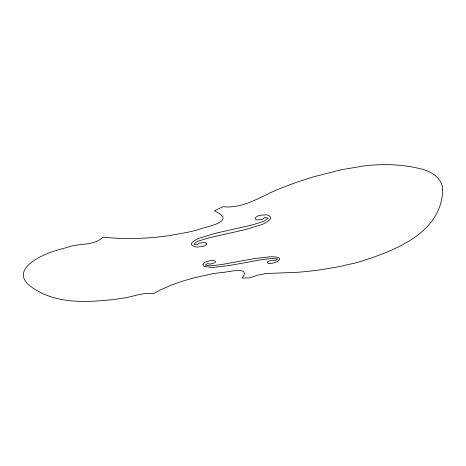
<?xml version="1.0" encoding="UTF-8"?>
<svg xmlns="http://www.w3.org/2000/svg" width="466" height="466" viewBox="0 0 466 466"><rect width="100%" height="100%" fill="white"/><g stroke="black" fill="none" stroke-linecap="round" stroke-linejoin="round"><path stroke-width="0.7" d="M442.7 189.831C441.582 232.423 396.49 249.893 362.187 260.977A71.385 21.36 -12.8 0 1 354.014 263.267L337.518 266.977L318.61 270.07A131.511 42.243 -13.2 0 1 306.22 271.527A128.354 41.09 -13.1 0 1 297.407 272.272L265.9 273.525L257.75 275.138L249.846 277.87L242.116 278.091C252.327 264.595 224.198 273.402 219.381 272.715A62.089 17.125 -9.7 0 0 210.568 274.183L195.237 277.585A78.562 21.238 -9.8 0 0 172.012 284.86L160.822 289.677L153.273 293.778C142.392 291.99 132.029 297.331 121.341 298.368A64.675 19.665 -7.1 0 1 113.442 299.533C86.851 302.387 57.324 304.03 33.977 288.693C5.522 271.066 41.34 254.424 57.825 250.05A69.37 22.42 -6.6 0 1 66.667 247.58C78.131 242.792 93.549 246.386 102.864 237.229L117.869 238.324L136.59 238.452A120.397 49.443 -8.1 0 0 168.861 235.691L187.565 232.324A89.705 35.474 -8.3 0 0 197.683 229.831C206.036 226.459 238.225 221.833 214.348 210.801L223.063 206.694C245.757 209.123 264.129 193.769 284.493 186.831A132.886 43.973 -13.3 0 1 296.341 182.422A135.28 44.637 -13.3 0 1 313.531 176.847L340.419 169.915L363.87 165.937A84.288 29.568 -13.6 0 1 375.206 164.923C389.605 164.061 404.144 165.022 418.218 168.238C429.332 170.3 442.321 176.993 442.7 189.831M206.648 244.05C204.999 247.23 200.013 246.508 196.914 247.032A6.332 2.132 -9.3 0 1 195.784 246.974L192.347 245.652A17.755 6.029 -9.6 0 1 191.643 244.807L191.41 243.858A12.285 4.171 -9.4 0 1 191.619 243.112L193.262 241.353L196.885 239.215A21.191 7.159 -9.6 0 1 198.871 238.33L215.775 233.204L250.061 225.433A116.488 47.113 -10.2 0 0 254.069 224.373L263.832 221.309L268.288 218.286L265.294 217.494A3.408 1.206 -11.2 0 0 264.624 217.517L263.197 218.874A3.146 1.118 -11.2 0 1 262.038 219.387L257.098 219.923A4.392 1.567 -11.1 0 1 256.358 219.777L255.24 218.869A10.765 3.839 -11.3 0 1 255.141 218.315C256.865 214.64 262.387 215.321 265.836 214.838A6.699 2.388 -11.2 0 1 266.977 214.937L268.643 215.426L270.064 216.574A18.553 6.582 -10.9 0 1 270.513 217.57L270.455 218.659A12.832 4.549 -11.1 0 1 270.03 219.498L267.921 221.426L263.843 223.692A22.403 7.998 -10.8 0 1 261.717 224.618L244.446 229.82L210.597 237.468A88.872 27.424 -10.2 0 0 206.718 238.499L197.45 241.405L193.687 244.149L196.85 244.784A3.256 1.101 -9.3 0 0 197.508 244.755L198.627 243.561A2.988 1.008 -9.3 0 1 199.669 243.095L204.452 242.553A4.159 1.404 -9.4 0 1 205.209 242.675L206.455 243.444A10.141 3.413 -9.2 0 1 206.636 243.922L206.648 244.05M202.99 264.438L202.978 264.641A16.275 5.068 -9.8 0 0 203.211 265.434L203.875 266.133A11.248 3.495 -9.7 0 0 204.679 266.552L211.756 267.391A19.648 6.151 -9.8 0 0 213.9 267.344L230.035 265.404L260.459 259.882A79.558 21.96 -10.6 0 1 264.059 259.346L272.96 258.356L277.55 258.991L275.499 260.412A2.895 0.874 -11.1 0 1 274.969 260.599L273.379 260.156A2.662 0.798 -11 0 0 272.29 260.174L268.27 261.321A3.699 1.113 -11 0 0 267.764 261.636L267.274 262.544A9.035 2.709 -11.2 0 0 267.426 262.917C270.228 264.676 273.921 262.649 276.833 261.927A5.639 1.689 -11.1 0 0 277.666 261.531L279.507 259.568A15.774 4.759 -10.9 0 0 279.53 258.781L279.122 258.082A10.928 3.297 -11 0 0 278.505 257.651L276.157 257.005L272.057 256.731A18.838 5.65 -10.8 0 0 269.989 256.772L253.918 258.688L223.202 264.263A100.691 35.195 -10 0 1 219.55 264.805L210.393 265.824L205.296 265.218L207.102 263.773A2.982 0.926 -9.5 0 1 207.62 263.581L209.473 264.024A2.755 0.862 -9.6 0 0 210.644 264.006L214.68 262.83A3.845 1.2 -9.6 0 0 215.158 262.498L215.478 261.56A9.413 2.942 -9.5 0 0 215.234 261.164C212.164 259.346 208.285 261.31 205.174 262.201A5.866 1.835 -9.5 0 0 204.376 262.62L202.99 264.438"/></g></svg>
